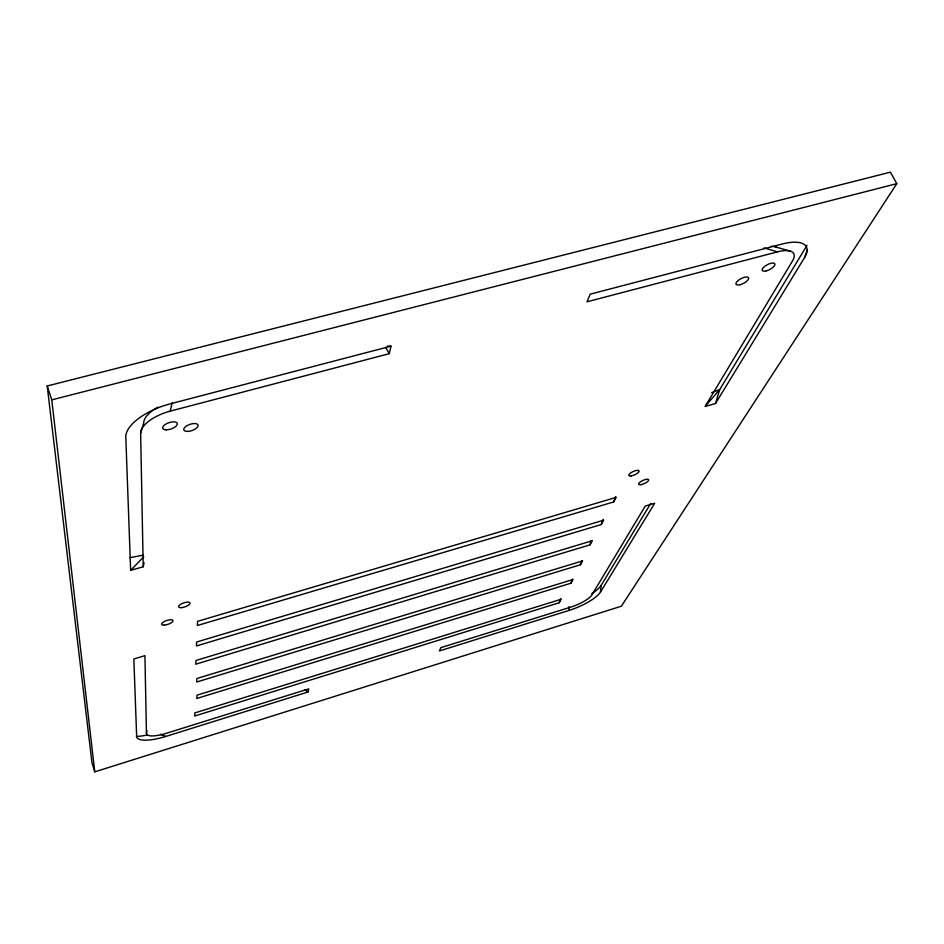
<?xml version="1.0" encoding="UTF-8"?>
<svg xmlns="http://www.w3.org/2000/svg" width="944" height="944" viewBox="0 0 944 944"><rect width="100%" height="100%" fill="white"/><g stroke="black" fill="none" stroke-linecap="round" stroke-linejoin="round"><path stroke-width="1.42" d="M568.949 610.461A28.344 7.753 -23 0 0 600.408 592.207L654.699 503.223L645.283 506.031L591.947 594.826A18.892 5.168 -23 0 1 570.931 607.051L440.848 647.643L439.456 650.935L568.949 610.461L568.972 606.65M600.408 592.207L601.139 585.374L650.758 503.4M146.438 733.441L144.939 655.655L133.847 658.971L136.656 736.485A30.656 8.732 -18.9 0 0 165.802 736.45L307.992 692.011L308.747 688.86L165.837 733.453A20.449 5.817 -18.9 0 1 146.438 733.441L146.875 730.585M590.106 544.818L592.407 540.688L195.963 660.481L195.75 664.198L590.106 544.818L590.85 540.983M143.217 566.778L140.632 433.143A30.562 13.369 -18.7 0 1 170.227 411.136L389.235 353.681L391.028 346.177L170.321 403.82A45.878 20.084 -18.7 0 0 125.8 437.06L130.638 570.365L143.217 566.778L144.078 562.73M170.227 411.136L172.15 402.876M764.062 247.894L777.502 251.847A28.485 10.797 -27.7 0 1 792.618 260.733L705.05 406.522L715.505 403.536L719.67 389.589L807.014 245.31M140.632 433.143L143.748 422.947A29.63 13.11 -18.7 0 1 158.026 407.147M715.505 403.536L804.559 257.559L807.474 249.676M613.588 501.972L616.161 497.37L197.579 621.329L197.343 625.506L613.588 501.972L615.665 496.662M580.395 564.783L582.59 560.878L196.895 678.512L196.682 682.028L580.395 564.783L582.047 560.701M570.872 583.227L572.973 579.51L197.001 695.162L196.8 698.489L570.872 583.227L572.548 579.144M601.151 524.557L603.582 520.215L196.659 642.014L196.435 645.944L601.151 524.557L603.263 519.46M559.096 602.791L561.078 599.275L194.853 712.897L194.653 716.036L559.096 602.791L560.783 598.72M896.8 183.667L621.376 606.201L94.778 771.838L91.969 762.846L47.2 385.978L890.44 172.162L896.8 183.667L51.767 399.867L94.778 771.838M705.959 405.472L719.67 389.589L711.623 392.621M130.638 570.365L143.783 556.748M777.502 251.847L586.991 301.809L590.224 294.15L782.08 244.048A42.716 16.19 -27.7 0 1 804.559 257.559M130.024 557.68L142.933 555.202M387.382 346.106L391.028 346.177M775.343 246.868L790.399 251.175M160.421 734.267L165.802 736.45M305.03 689.627L307.992 692.011M385.659 347.333L389.235 353.681M47.2 385.978L51.767 399.867M147.535 734.951A31.412 9.051 -18.8 0 1 136.384 736.414M771.142 246.301A27.671 10.655 -27.7 0 1 776.912 247.552M601.139 585.374A28.981 8.024 -23 0 1 591.841 593.611M641.011 484.661A5.534 1.746 -24.3 0 0 648.729 479.989A5.534 1.746 -24.3 0 0 641.153 481.334A5.534 1.746 -24.3 0 0 641.011 484.661M766.316 270.869A7.104 2.69 -27.7 0 0 774.847 263.86A7.104 2.69 -27.7 0 0 764.404 266.597A7.104 2.69 -27.7 0 0 766.316 270.869M166.286 429.839A7.658 3.351 -18.7 0 0 177.342 423.915A7.658 3.351 -18.7 0 0 166.415 423.75A7.658 3.351 -18.7 0 0 166.286 429.839M164.433 625.105A5.994 2.018 -18.7 0 0 173.047 620.739A5.994 2.018 -18.7 0 0 164.516 621.412A5.994 2.018 -18.7 0 0 164.433 625.105M740.202 284.675A7.056 2.679 -27.3 0 0 748.568 277.748A7.056 2.679 -27.3 0 0 738.125 280.51A7.056 2.679 -27.3 0 0 740.202 284.675M631.276 475.918A5.64 1.817 -24.3 0 0 639.112 471.127A5.64 1.817 -24.3 0 0 631.359 472.472A5.64 1.817 -24.3 0 0 631.276 475.918M181.366 607.653A6.077 2.089 -18.9 0 0 190.133 603.192A6.077 2.089 -18.9 0 0 181.531 603.794A6.077 2.089 -18.9 0 0 181.366 607.653M187.195 431.42A7.552 3.28 -19 0 0 198.157 425.555A7.552 3.28 -19 0 0 187.467 425.414A7.552 3.28 -19 0 0 187.195 431.42"/></g></svg>
